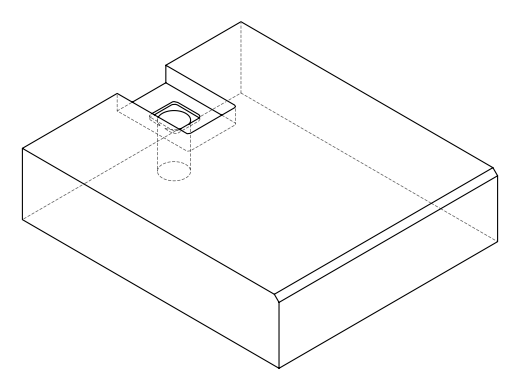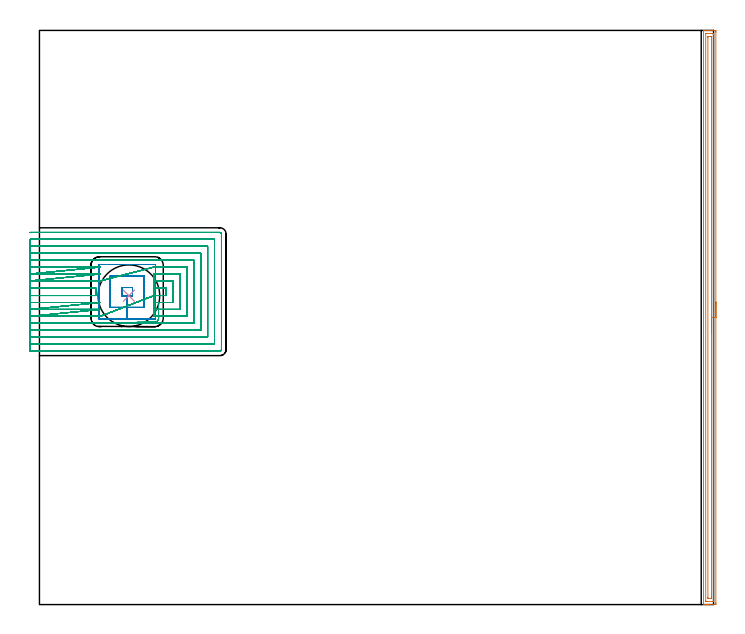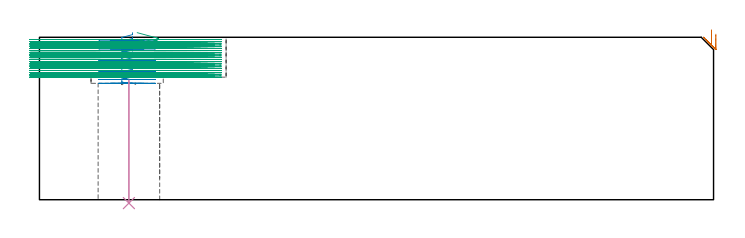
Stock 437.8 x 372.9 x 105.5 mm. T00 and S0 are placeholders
(PLAN: 4 operations, 3 tool changes, 124.1 min)
(1 AREA_MILL | FG_CHAMFER_SURFACE | UGT0205_001 | 9.17 min | 11933 mm3)
(2 MILL_RECTANGULAR_POCKET | POCKET_RECTANGULAR_STRAIGHT | UGT0201_101 | Follow Part, ap 2.5, ae 75% | 7.5 min | 62904 mm3)
(3 MILL_SLOT | SLOT_PARTIAL_RECTANGULAR | NXT0201_008 | Follow Part, ap 1.5, ae 75% | 107.12 min | 205914 mm3)
(4 INDEXABLE_INSERT_DRILL_THROUGH_HOLE_FROM_SOLID | STEP1HOLE | NXT0302_035 | 0.33 min | 94980 mm3)
(TOOL UGT0205_001 | Chamfer Mill 20 x 3 x 45 deg. | D20 FL50 Z2)
(TOOL UGT0201_101 | End Mill 10 mm | D10 FL12 Z2)
(TOOL NXT0201_008 | ENDMILL 6mm [2P460-0600-NA 1630] | D6 FL26 Z6)
(TOOL NXT0302_035 | Index. Insert Drill 40mm [880-D4000L40-05] | D40 PA176 FL200 Z2)
(OP 1 AREA_MILL)
G17 G21 G94 G90
T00 M6
G54
G17 G0 G90 X439.3 Y196.45 S1061 M3
G43 Z115.5 H0
Z107.5
G94 G1 Y196.412 Z106.628 F250.
Y196.298 Z105.764
Y196.109 Z104.912
Y195.847 Z104.08
Y195.513 Z103.274
Y195.11 Z102.5
Y194.642 Z101.764
Y194.11 Z101.072
Y193.521 Z100.429
Y192.878 Z99.84
Y192.186 Z99.308
Y191.45 Z98.84
Y190.676 Z98.437
Y189.87 Z98.103
Y189.038 Z97.841
Y188.187 Z97.652
Y187.322 Z97.538
Y186.45 Z97.5
Y1.038
X439.299 Y0.619 Z97.501
X439.295 Y0.149 Z97.503
X439.292 Y0.009 Z97.506
X438.831 Y0. Z97.966
X434.417 Z102.377
X433.875 Z102.922
X433.535 Z103.262
X432.992 Z103.804
X432.652 Z104.143
X431.971 Z104.829
X431.662 Z105.138
X431.31 Y0.007 Z105.481
X431.303 Y0.009 Z105.488
X431.3 Y0.172 Z105.5
Y372.728
X431.303 Y372.893 Z105.488
X431.311 Y372.9 Z105.48
X431.662 Z105.138
X431.971 Z104.828
X432.652 Z104.143
X433.875 Z102.922
X434.417 Z102.377
X435.029 Z101.766
X438.56 Z98.237
X438.831 Y372.897 Z97.966
X439.292 Y372.891 Z97.506
X439.295 Y372.751 Z97.503
X439.299 Y372.281 Z97.501
X439.3 Y371.806 Z97.5
Y186.45
X437.886 Z98.914
X437.885 Y2.094 Z98.915
X437.884 Y2.043 Z98.916
X437.882 Y2.018 Z98.918
X437.88 Y2.013 Z98.92
X437.867 Y2.01 Z98.933
X437.465 Y2.002 Z99.335
X433.935 Y2. Z102.865
X433.535 Y2.001 Z103.265
X433.05 Y2.003 Z103.75
X432.824 Y2.01 Z103.976
X432.721 Y2.025 Z104.079
X432.715 Y2.342 Z104.085
Y2.406
Y370.806
X432.716 Y370.857 Z104.084
X432.718 Y370.882 Z104.082
X432.72 Y370.887 Z104.08
X432.734 Y370.89 Z104.066
X433.135 Y370.898 Z103.665
X436.665 Y370.9 Z100.135
X437.065 Y370.899 Z99.735
X437.55 Y370.897 Z99.25
X437.776 Y370.89 Z99.024
X437.879 Y370.875 Z98.921
X437.885 Y370.558 Z98.915
Y370.494
X437.886 Y186.45 Z98.914
X436.472 Z100.328
X436.471 Y4.794 Z100.329
X436.469 Y4.193 Z100.331
X436.466 Y4.047 Z100.334
X436.465 Y4.018 Z100.335
X436.435 Y4.01 Z100.365
X436.37 Y4.003 Z100.43
X436.183 Y4.001 Z100.617
X434.607 Z102.193
X434.417 Y4.005 Z102.383
X434.227 Y4.01 Z102.573
X434.135 Y4.026 Z102.665
X434.132 Y4.096 Z102.668
X434.13 Y4.193 Z102.67
X434.129 Y4.485 Z102.671
Y368.106
X434.131 Y368.707 Z102.669
X434.134 Y368.853 Z102.666
X434.135 Y368.882 Z102.665
X434.165 Y368.89 Z102.635
X434.23 Y368.897 Z102.57
X434.417 Y368.899 Z102.383
X435.993 Z100.807
X436.183 Y368.895 Z100.617
X436.372 Y368.89 Z100.428
X436.465 Y368.874 Z100.335
X436.468 Y368.804 Z100.332
X436.47 Y368.707 Z100.33
X436.471 Y368.415 Z100.329
X436.472 Y186.45 Z100.328
Y185.578 Z100.367
Y184.714 Z100.48
Y183.862 Z100.669
Y183.03 Z100.932
Y182.224 Z101.265
Y181.45 Z101.668
Y180.714 Z102.137
Y180.022 Z102.668
Y179.379 Z103.257
Y178.79 Z103.901
Y178.259 Z104.593
Y177.79 Z105.328
Y177.387 Z106.102
Y177.053 Z106.908
Y176.791 Z107.74
Y176.602 Z108.592
Y176.488 Z109.457
Y176.45 Z110.328
G0 Z115.5
M5
M2
(OP 2 MILL_RECTANGULAR_POCKET)
G17 G21 G94 G90
T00 M6
G54
G17 G0 G90 X60.4 Y201.155 S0 M3
G43 Z115.5 H0
Z108.5
G94 G1 Y205.9 Z107.228 F250.
X53.5 Z105.38
Y200.5 Z103.933
X56.95 Z103.008
X60.4 F500.
Y205.9
X53.5
Y200.5
X56.95
Y193.
X67.9
Y213.4
X46.
Y193.
X56.95
Y185.5
X74.9
G3 X75.4 Y186. R0.5
G1 Y220.4
G3 X74.9 Y220.9 R0.5
G1 X39.
G3 X38.5 Y220.4 R0.5
G1 Y186.
G3 X39. Y185.5 R0.5
G1 X56.95
X57.95
G0 X60.4 Y201.155 Z106.008
G1 Y205.9 Z104.737 F250.
X53.5 Z102.888
Y200.5 Z101.441
X56.95 Z100.517
X60.4 F500.
Y205.9
X53.5
Y200.5
X56.95
Y193.
X67.9
Y213.4
X46.
Y193.
X56.95
Y185.5
X74.9
G3 X75.4 Y186. R0.5
G1 Y220.4
G3 X74.9 Y220.9 R0.5
G1 X39.
G3 X38.5 Y220.4 R0.5
G1 Y186.
G3 X39. Y185.5 R0.5
G1 X56.95
X57.95
G0 X60.4 Y201.155 Z103.517
G1 Y205.9 Z102.245 F250.
X53.5 Z100.396
Y200.5 Z98.949
X56.95 Z98.025
X60.4 F500.
Y205.9
X53.5
Y200.5
X56.95
Y193.
X67.9
Y213.4
X46.
Y193.
X56.95
Y185.5
X74.9
G3 X75.4 Y186. R0.5
G1 Y220.4
G3 X74.9 Y220.9 R0.5
G1 X39.
G3 X38.5 Y220.4 R0.5
G1 Y186.
G3 X39. Y185.5 R0.5
G1 X56.95
X57.95
G0 X60.4 Y201.155 Z101.025
G1 Y205.9 Z99.753 F250.
X53.5 Z97.905
Y200.5 Z96.458
X56.95 Z95.533
X60.4 F500.
Y205.9
X53.5
Y200.5
X56.95
Y193.
X67.9
Y213.4
X46.
Y193.
X56.95
Y185.5
X74.9
G3 X75.4 Y186. R0.5
G1 Y220.4
G3 X74.9 Y220.9 R0.5
G1 X39.
G3 X38.5 Y220.4 R0.5
G1 Y186.
G3 X39. Y185.5 R0.5
G1 X56.95
X57.95
G0 X60.4 Y201.155 Z98.533
G1 Y205.9 Z97.262 F250.
X53.5 Z95.413
Y200.5 Z93.966
X56.95 Z93.042
X60.4 F500.
Y205.9
X53.5
Y200.5
X56.95
Y193.
X67.9
Y213.4
X46.
Y193.
X56.95
Y185.5
X74.9
G3 X75.4 Y186. R0.5
G1 Y220.4
G3 X74.9 Y220.9 R0.5
G1 X39.
G3 X38.5 Y220.4 R0.5
G1 Y186.
G3 X39. Y185.5 R0.5
G1 X56.95
X57.95
G0 X60.4 Y201.155 Z96.042
G1 Y205.9 Z94.77 F250.
X53.5 Z92.921
Y200.5 Z91.474
X56.95 Z90.55
X60.4 F500.
Y205.9
X53.5
Y200.5
X56.95
Y193.
X67.9
Y213.4
X46.
Y193.
X56.95
Y185.5
X74.9
G3 X75.4 Y186. R0.5
G1 Y220.4
G3 X74.9 Y220.9 R0.5
G1 X39.
G3 X38.5 Y220.4 R0.5
G1 Y186.
G3 X39. Y185.5 R0.5
G1 X56.95
X57.95
G0 X60.4 Y201.155 Z93.55
G1 Y205.9 Z92.278 F250.
X53.5 Z90.43
Y200.5 Z88.983
X56.95 Z88.058
X60.4 F500.
Y205.9
X53.5
Y200.5
X56.95
Y193.
X67.9
Y213.4
X46.
Y193.
X56.95
Y185.5
X74.9
G3 X75.4 Y186. R0.5
G1 Y220.4
G3 X74.9 Y220.9 R0.5
G1 X39.
G3 X38.5 Y220.4 R0.5
G1 Y186.
G3 X39. Y185.5 R0.5
G1 X56.95
X57.95
G0 X60.4 Y201.155 Z91.058
G1 Y205.9 Z89.787 F250.
X53.5 Z87.938
Y200.5 Z86.491
X56.95 Z85.567
X60.4 F500.
Y205.9
X53.5
Y200.5
X56.95
Y193.
X67.9
Y213.4
X46.
Y193.
X56.95
Y185.5
X74.9
G3 X75.4 Y186. R0.5
G1 Y220.4
G3 X74.9 Y220.9 R0.5
G1 X39.
G3 X38.5 Y220.4 R0.5
G1 Y186.
G3 X39. Y185.5 R0.5
G1 X56.95
X57.95
G0 X60.4 Y201.155 Z88.567
G1 Y205.9 Z87.295 F250.
X53.5 Z85.446
Y200.5 Z83.999
X56.95 Z83.075
X60.4 F500.
Y205.9
X53.5
Y200.5
X56.95
Y193.
X67.9
Y213.4
X46.
Y193.
X56.95
Y185.5
X74.9
G3 X75.4 Y186. R0.5
G1 Y220.4
G3 X74.9 Y220.9 R0.5
G1 X39.
G3 X38.5 Y220.4 R0.5
G1 Y186.
G3 X39. Y185.5 R0.5
G1 X56.95
X57.95
G0 X60.4 Y201.155 Z86.075
G1 Y205.9 Z84.804 F250.
X53.5 Z82.955
Y200.5 Z81.508
X56.95 Z80.583
X60.4 F500.
Y205.9
X53.5
Y200.5
X56.95
Y193.
X67.9
Y213.4
X46.
Y193.
X56.95
Y185.5
X74.9
G3 X75.4 Y186. R0.5
G1 Y220.4
G3 X74.9 Y220.9 R0.5
G1 X39.
G3 X38.5 Y220.4 R0.5
G1 Y186.
G3 X39. Y185.5 R0.5
G1 X56.95
X57.95
G0 X60.4 Y201.155 Z83.583
G1 Y205.9 Z82.312 F250.
X53.5 Z80.463
Y200.5 Z79.016
X56.95 Z78.092
X60.4 F500.
Y205.9
X53.5
Y200.5
X56.95
Y193.
X67.9
Y213.4
X46.
Y193.
X56.95
Y185.5
X74.9
G3 X75.4 Y186. R0.5
G1 Y220.4
G3 X74.9 Y220.9 R0.5
G1 X39.
G3 X38.5 Y220.4 R0.5
G1 Y186.
G3 X39. Y185.5 R0.5
G1 X56.95
X57.95
G0 X60.4 Y201.155 Z81.092
G1 Y205.9 Z79.82 F250.
X53.5 Z77.971
Y200.5 Z76.524
X56.95 Z75.6
X60.4 F500.
Y205.9
X53.5
Y200.5
X56.95
Y193.
X67.9
Y213.4
X46.
Y193.
X56.95
Y185.5
X74.9
G3 X75.4 Y186. R0.5
G1 Y220.4
G3 X74.9 Y220.9 R0.5
G1 X39.
G3 X38.5 Y220.4 R0.5
G1 Y186.
G3 X39. Y185.5 R0.5
G1 X56.95
X57.95
G0 Z115.5
M5
M2
(OP 3 MILL_SLOT)
G17 G21 G94 G90
T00 M6
G54
G17 G0 G90 X-6. Y200.7 S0 M3
G43 Z115.5 H1
Z104.061
G94 G1 X-3. F250.
X36.5 F500.
Y205.7
X-3.
X-6. F250.
Y196.2
X-3.
X36.5 F500.
X39.5 F250.
X-6. Y191.7 F500.
X-3. F250.
X36.5 F500.
X39.5 F250.
X-6. Y187.2 F500.
X-3. F250.
X36.5 F500.
X39.5 F250.
X74.4 Y200.7 F500.
X77.4 F250.
X82.2 F500.
Y205.7
X77.4
X74.4 F250.
Y196.2 F500.
X77.4 F250.
X86.7 F500.
Y210.2
X77.4
X74.4 F250.
Y191.7 F500.
X77.4 F250.
X91.2 F500.
Y214.7
X77.4
X74.4 F250.
G0 X63.457 Y183.5 Z108.5
G1 X74.363 Z105.578
X75.002 Y183.495 Z105.407
X75.431 Y183.561 Z105.29
X75.89 Y183.7 Z105.162
X76.15 Y183.823 Z105.085
X76.631 Y184.212 Z104.919
X77.038 Y184.69 Z104.751
X77.183 Y184.972 Z104.666
X77.325 Y185.418 Z104.54
X77.391 Y185.793 Z104.438
X77.399 Y185.838 Z104.426
X77.4 Y186.27 Z104.31
Y187.2 Z104.061
X95.7 F500.
Y219.2
X77.4
X74.4 F250.
X39.5 Y210.2 F500.
X36.5 F250.
X-3. F500.
X-6. F250.
X39.5 Y214.7 F500.
X36.5 F250.
X-3. F500.
X-6. F250.
X39.5 Y219.2 F500.
X36.5 F250.
X-3. F500.
X-6. F250.
Y182.7
X-3.
X100.2 F500.
Y223.7
X-3.
X-6. F250.
Y178.2
X-3.
X104.7 F500.
Y228.2
X-3.
X-6. F250.
Y173.7
X-3.
X109.2 F500.
Y232.7
X-3.
X-6. F250.
Y169.2
X-3.
X113.7 F500.
Y237.2
X-3.
X-6. F250.
Y164.7
X-3.
X117.3 F500.
G3 X118.2 Y165.6 R0.9
G1 Y240.8
G3 X117.3 Y241.7 R0.9
G1 X-3.
X-6. F250.
G0 Y200.7 Z102.622
G1 X-3.
X36.5 F500.
Y205.7
X-3.
X-6. F250.
Y196.2
X-3.
X36.5 F500.
X39.5 F250.
X-6. Y191.7 F500.
X-3. F250.
X36.5 F500.
X39.5 F250.
X-6. Y187.2 F500.
X-3. F250.
X36.5 F500.
X39.5 F250.
X74.4 Y200.7 F500.
X77.4 F250.
X82.2 F500.
Y205.7
X77.4
X74.4 F250.
Y196.2 F500.
X77.4 F250.
X86.7 F500.
Y210.2
X77.4
X74.4 F250.
Y191.7 F500.
X77.4 F250.
X91.2 F500.
Y214.7
X77.4
X74.4 F250.
X74.399 Y187.2 F500.
X77.399 F250.
X95.7 F500.
Y219.2
X77.4
X74.4 F250.
X39.5 Y210.2 F500.
X36.5 F250.
X-3. F500.
X-6. F250.
X39.5 Y214.7 F500.
X36.5 F250.
X-3. F500.
X-6. F250.
X39.5 Y219.2 F500.
X36.5 F250.
X-3. F500.
X-6. F250.
Y182.7
X-3.
X100.2 F500.
Y223.7
X-3.
X-6. F250.
Y178.2
X-3.
X104.7 F500.
Y228.2
X-3.
X-6. F250.
Y173.7
X-3.
X109.2 F500.
Y232.7
X-3.
X-6. F250.
Y169.2
X-3.
X113.7 F500.
Y237.2
X-3.
X-6. F250.
Y164.7
X-3.
X117.3 F500.
G3 X118.2 Y165.6 R0.9
G1 Y240.8
G3 X117.3 Y241.7 R0.9
G1 X-3.
X-6. F250.
G0 Y200.7 Z101.183
G1 X-3.
X36.5 F500.
Y205.7
X-3.
X-6. F250.
Y196.2
X-3.
X36.5 F500.
X39.5 F250.
X-6. Y191.7 F500.
X-3. F250.
X36.5 F500.
X39.5 F250.
X-6. Y187.2 F500.
X-3. F250.
X36.5 F500.
X39.5 F250.
X74.4 Y200.7 F500.
X77.4 F250.
X82.2 F500.
Y205.7
X77.4
X74.4 F250.
X74.399 Y196.2 F500.
X77.399 F250.
X86.7 F500.
Y210.2
X77.4
X74.4 F250.
X74.399 Y191.7 F500.
X77.399 F250.
X91.2 F500.
Y214.7
X77.4
X74.4 F250.
X74.399 Y187.2 F500.
X77.399 F250.
X95.7 F500.
Y219.2
X77.4
X74.4 F250.
X39.5 Y210.2 F500.
X36.5 F250.
X-3. F500.
X-6. F250.
X39.5 Y214.7 F500.
X36.5 F250.
X-3. F500.
X-6. F250.
X39.5 Y219.2 F500.
X36.5 F250.
X-3. F500.
X-6. F250.
Y182.7
X-3.
X100.2 F500.
Y223.7
X-3.
X-6. F250.
Y178.2
X-3.
X104.7 F500.
Y228.2
X-3.
X-6. F250.
Y173.7
X-3.
X109.2 F500.
Y232.7
X-3.
X-6. F250.
Y169.2
X-3.
X113.7 F500.
Y237.2
X-3.
X-6. F250.
Y164.7
X-3.
X117.3 F500.
G3 X118.2 Y165.6 R0.9
G1 Y240.8
G3 X117.3 Y241.7 R0.9
G1 X-3.
X-6. F250.
G0 Y200.7 Z99.744
G1 X-3.
X36.5 F500.
Y205.7
X-3.
X-6. F250.
Y196.2
X-3.
X36.5 F500.
X39.5 F250.
X-6. Y191.7 F500.
X-3. F250.
X36.5 F500.
X39.5 F250.
X-6. Y187.2 F500.
X-3. F250.
X36.5 F500.
X39.5 F250.
X74.4 Y200.7 F500.
X77.4 F250.
X82.2 F500.
Y205.7
X77.4
X74.4 F250.
G0 X72.457 Y183.5 Z104.183
G1 X74.354 Z103.675
X75.002 Y183.495 Z103.501
X75.431 Y183.561 Z103.385
X75.89 Y183.7 Z103.257
X76.15 Y183.823 Z103.179
X76.63 Y184.211 Z103.014
X77.038 Y184.69 Z102.845
X77.183 Y184.972 Z102.761
X77.325 Y185.418 Z102.635
X77.399 Y185.838 Z102.521
Y185.906 Z102.503
Y196.2 Z99.744
X86.7 F500.
Y210.2
X77.4
X74.4 F250.
G0 X67.957 Y183.5 Z104.183
G1 X74.354 Z102.469
X75.002 Y183.495 Z102.296
X75.431 Y183.561 Z102.179
X75.89 Y183.7 Z102.051
X76.15 Y183.823 Z101.974
X76.63 Y184.211 Z101.808
X77.038 Y184.69 Z101.64
X77.183 Y184.972 Z101.555
X77.325 Y185.418 Z101.429
X77.399 Y185.838 Z101.315
Y185.906 Z101.297
Y191.7 Z99.744
X91.2 F500.
Y214.7
X77.4
X74.4 F250.
G0 X63.457 Y183.5 Z104.183
G1 X74.354 Z101.263
X75.002 Y183.495 Z101.09
X75.431 Y183.561 Z100.974
X75.89 Y183.7 Z100.845
X76.15 Y183.823 Z100.768
X76.63 Y184.211 Z100.603
X77.038 Y184.69 Z100.434
X77.183 Y184.972 Z100.349
X77.325 Y185.418 Z100.224
X77.399 Y185.838 Z100.109
Y185.906 Z100.091
Y187.2 Z99.744
X95.7 F500.
Y219.2
X77.4
X74.4 F250.
X39.5 Y210.2 F500.
X36.5 F250.
X-3. F500.
X-6. F250.
X39.5 Y214.7 F500.
X36.5 F250.
X-3. F500.
X-6. F250.
X39.5 Y219.2 F500.
X36.5 F250.
X-3. F500.
X-6. F250.
Y182.7
X-3.
X100.2 F500.
Y223.7
X-3.
X-6. F250.
Y178.2
X-3.
X104.7 F500.
Y228.2
X-3.
X-6. F250.
Y173.7
X-3.
X109.2 F500.
Y232.7
X-3.
X-6. F250.
Y169.2
X-3.
X113.7 F500.
Y237.2
X-3.
X-6. F250.
Y164.7
X-3.
X117.3 F500.
G3 X118.2 Y165.6 R0.9
G1 Y240.8
G3 X117.3 Y241.7 R0.9
G1 X-3.
X-6. F250.
G0 Y200.7 Z98.305
G1 X-3.
X36.5 F500.
Y205.7
X-3.
X-6. F250.
Y196.2
X-3.
X36.5 F500.
X39.5 F250.
X-6. Y191.7 F500.
X-3. F250.
X36.5 F500.
X39.5 F250.
X-6. Y187.2 F500.
X-3. F250.
X36.5 F500.
X39.5 F250.
X74.4 Y200.7 F500.
X77.4 F250.
X82.2 F500.
Y205.7
X77.4
X74.4 F250.
Y196.2 F500.
X77.4 F250.
X86.7 F500.
Y210.2
X77.4
X74.4 F250.
Y191.7 F500.
X77.4 F250.
X91.2 F500.
Y214.7
X77.4
X74.4 F250.
Y187.2 F500.
X77.4 F250.
X95.7 F500.
Y219.2
X77.4
X74.4 F250.
X39.5 Y210.2 F500.
X36.5 F250.
X-3. F500.
X-6. F250.
X39.5 Y214.7 F500.
X36.5 F250.
X-3. F500.
X-6. F250.
X39.5 Y219.2 F500.
X36.5 F250.
X-3. F500.
X-6. F250.
Y182.7
X-3.
X100.2 F500.
Y223.7
X-3.
X-6. F250.
Y178.2
X-3.
X104.7 F500.
Y228.2
X-3.
X-6. F250.
Y173.7
X-3.
X109.2 F500.
Y232.7
X-3.
X-6. F250.
Y169.2
X-3.
X113.7 F500.
Y237.2
X-3.
X-6. F250.
Y164.7
X-3.
X117.3 F500.
G3 X118.2 Y165.6 R0.9
G1 Y240.8
G3 X117.3 Y241.7 R0.9
G1 X-3.
X-6. F250.
G0 Y200.7 Z96.867
G1 X-3.
X36.5 F500.
Y205.7
X-3.
X-6. F250.
Y196.2
X-3.
X36.5 F500.
X39.5 F250.
X-6. Y191.7 F500.
X-3. F250.
X36.5 F500.
X39.5 F250.
X-6. Y187.2 F500.
X-3. F250.
X36.5 F500.
X39.5 F250.
X74.4 Y200.7 F500.
X77.4 F250.
X82.2 F500.
Y205.7
X77.4
X74.4 F250.
Y196.2 F500.
X77.4 F250.
X86.7 F500.
Y210.2
X77.4
X74.4 F250.
Y191.7 F500.
X77.4 F250.
X91.2 F500.
Y214.7
X77.4
X74.4 F250.
Y187.2 F500.
X77.4 F250.
X95.7 F500.
Y219.2
X77.4
X74.4 F250.
X39.5 Y210.2 F500.
X36.5 F250.
X-3. F500.
X-6. F250.
X39.5 Y214.7 F500.
X36.5 F250.
X-3. F500.
X-6. F250.
X39.5 Y219.2 F500.
X36.5 F250.
X-3. F500.
X-6. F250.
Y182.7
X-3.
X100.2 F500.
Y223.7
X-3.
X-6. F250.
Y178.2
X-3.
X104.7 F500.
Y228.2
X-3.
X-6. F250.
Y173.7
X-3.
X109.2 F500.
Y232.7
X-3.
X-6. F250.
Y169.2
X-3.
X113.7 F500.
Y237.2
X-3.
X-6. F250.
Y164.7
X-3.
X117.3 F500.
G3 X118.2 Y165.6 R0.9
G1 Y240.8
G3 X117.3 Y241.7 R0.9
G1 X-3.
X-6. F250.
G0 Y200.7 Z95.428
G1 X-3.
X36.5 F500.
Y205.7
X-3.
X-6. F250.
Y196.2
X-3.
X36.5 F500.
X39.5 F250.
X-6. Y191.7 F500.
X-3. F250.
X36.5 F500.
X39.5 F250.
X-6. Y187.2 F500.
X-3. F250.
X36.5 F500.
X39.5 F250.
X74.4 Y200.7 F500.
X77.4 F250.
X82.2 F500.
Y205.7
X77.4
X74.4 F250.
Y196.2 F500.
X77.4 F250.
X86.7 F500.
Y210.2
X77.4
X74.4 F250.
Y191.7 F500.
X77.4 F250.
X91.2 F500.
Y214.7
X77.4
X74.4 F250.
Y187.2 F500.
X77.4 F250.
X95.7 F500.
Y219.2
X77.4
X74.4 F250.
X39.5 Y210.2 F500.
X36.5 F250.
X-3. F500.
X-6. F250.
X39.5 Y214.7 F500.
X36.5 F250.
X-3. F500.
X-6. F250.
X39.5 Y219.2 F500.
X36.5 F250.
X-3. F500.
X-6. F250.
Y182.7
X-3.
X100.2 F500.
Y223.7
X-3.
X-6. F250.
Y178.2
X-3.
X104.7 F500.
Y228.2
X-3.
X-6. F250.
Y173.7
X-3.
X109.2 F500.
Y232.7
X-3.
X-6. F250.
Y169.2
X-3.
X113.7 F500.
Y237.2
X-3.
X-6. F250.
Y164.7
X-3.
X117.3 F500.
G3 X118.2 Y165.6 R0.9
G1 Y240.8
G3 X117.3 Y241.7 R0.9
G1 X-3.
X-6. F250.
G0 Y200.7 Z93.989
G1 X-3.
X36.5 F500.
Y205.7
X-3.
X-6. F250.
Y196.2
X-3.
X36.5 F500.
X39.5 F250.
X-6. Y191.7 F500.
X-3. F250.
X36.5 F500.
X39.5 F250.
X-6. Y187.2 F500.
X-3. F250.
X36.5 F500.
X39.5 F250.
X74.4 Y200.7 F500.
X77.4 F250.
X82.2 F500.
Y205.7
X77.4
X74.4 F250.
Y196.2 F500.
X77.4 F250.
X86.7 F500.
Y210.2
X77.4
X74.4 F250.
Y191.7 F500.
X77.4 F250.
X91.2 F500.
Y214.7
X77.4
X74.4 F250.
Y187.2 F500.
X77.4 F250.
X95.7 F500.
Y219.2
X77.4
X74.4 F250.
X39.5 Y210.2 F500.
X36.5 F250.
X-3. F500.
X-6. F250.
X39.5 Y214.7 F500.
X36.5 F250.
X-3. F500.
X-6. F250.
X39.5 Y219.2 F500.
X36.5 F250.
X-3. F500.
X-6. F250.
Y182.7
X-3.
X100.2 F500.
Y223.7
X-3.
X-6. F250.
Y178.2
X-3.
X104.7 F500.
Y228.2
X-3.
X-6. F250.
Y173.7
X-3.
X109.2 F500.
Y232.7
X-3.
X-6. F250.
Y169.2
X-3.
X113.7 F500.
Y237.2
X-3.
X-6. F250.
Y164.7
X-3.
X117.3 F500.
G3 X118.2 Y165.6 R0.9
G1 Y240.8
G3 X117.3 Y241.7 R0.9
G1 X-3.
X-6. F250.
G0 Y200.7 Z92.55
G1 X-3.
X36.5 F500.
Y205.7
X-3.
X-6. F250.
Y196.2
X-3.
X36.5 F500.
X39.5 F250.
X-6. Y191.7 F500.
X-3. F250.
X36.5 F500.
X39.5 F250.
X-6. Y187.2 F500.
X-3. F250.
X36.5 F500.
X39.5 F250.
X74.4 Y200.7 F500.
X77.4 F250.
X82.2 F500.
Y205.7
X77.4
X74.4 F250.
Y196.2 F500.
X77.4 F250.
X86.7 F500.
Y210.2
X77.4
X74.4 F250.
Y191.7 F500.
X77.4 F250.
X91.2 F500.
Y214.7
X77.4
X74.4 F250.
X74.399 Y187.2 F500.
X77.399 F250.
X95.7 F500.
Y219.2
X77.4
X74.4 F250.
X39.5 Y210.2 F500.
X36.5 F250.
X-3. F500.
X-6. F250.
X39.5 Y214.7 F500.
X36.5 F250.
X-3. F500.
X-6. F250.
X39.5 Y219.2 F500.
X36.5 F250.
X-3. F500.
X-6. F250.
Y182.7
X-3.
X100.2 F500.
Y223.7
X-3.
X-6. F250.
Y178.2
X-3.
X104.7 F500.
Y228.2
X-3.
X-6. F250.
Y173.7
X-3.
X109.2 F500.
Y232.7
X-3.
X-6. F250.
Y169.2
X-3.
X113.7 F500.
Y237.2
X-3.
X-6. F250.
Y164.7
X-3.
X117.3 F500.
G3 X118.2 Y165.6 R0.9
G1 Y240.8
G3 X117.3 Y241.7 R0.9
G1 X-3.
X-6. F250.
G0 Y200.7 Z91.111
G1 X-3.
X36.5 F500.
Y205.7
X-3.
X-6. F250.
Y196.2
X-3.
X36.5 F500.
X39.5 F250.
X-6. Y191.7 F500.
X-3. F250.
X36.5 F500.
X39.5 F250.
X-6. Y187.2 F500.
X-3. F250.
X36.5 F500.
X39.5 F250.
X74.4 Y200.7 F500.
X77.4 F250.
X82.2 F500.
Y205.7
X77.4
X74.4 F250.
Y196.2 F500.
X77.4 F250.
X86.7 F500.
Y210.2
X77.4
X74.4 F250.
X74.399 Y191.7 F500.
X77.399 F250.
X91.2 F500.
Y214.7
X77.4
X74.4 F250.
X74.399 Y187.2 F500.
X77.399 F250.
X95.7 F500.
Y219.2
X77.4
X74.4 F250.
X39.5 Y210.2 F500.
X36.5 F250.
X-3. F500.
X-6. F250.
X39.5 Y214.7 F500.
X36.5 F250.
X-3. F500.
X-6. F250.
X39.5 Y219.2 F500.
X36.5 F250.
X-3. F500.
X-6. F250.
Y182.7
X-3.
X100.2 F500.
Y223.7
X-3.
X-6. F250.
Y178.2
X-3.
X104.7 F500.
Y228.2
X-3.
X-6. F250.
Y173.7
X-3.
X109.2 F500.
Y232.7
X-3.
X-6. F250.
Y169.2
X-3.
X113.7 F500.
Y237.2
X-3.
X-6. F250.
Y164.7
X-3.
X117.3 F500.
G3 X118.2 Y165.6 R0.9
G1 Y240.8
G3 X117.3 Y241.7 R0.9
G1 X-3.
X-6. F250.
G0 Y200.7 Z89.672
G1 X-3.
X36.5 F500.
Y205.7
X-3.
X-6. F250.
Y196.2
X-3.
X36.5 F500.
X39.5 F250.
X-6. Y191.7 F500.
X-3. F250.
X36.5 F500.
X39.5 F250.
X-6. Y187.2 F500.
X-3. F250.
X36.5 F500.
X39.5 F250.
X74.4 Y200.7 F500.
X77.4 F250.
X82.2 F500.
Y205.7
X77.4
X74.4 F250.
X74.399 Y196.2 F500.
X77.399 F250.
X86.7 F500.
Y210.2
X77.4
X74.4 F250.
X74.399 Y191.7 F500.
X77.399 F250.
X91.2 F500.
Y214.7
X77.4
X74.4 F250.
X74.399 Y187.2 F500.
X77.399 F250.
X95.7 F500.
Y219.2
X77.4
X74.4 F250.
X39.5 Y210.2 F500.
X36.5 F250.
X-3. F500.
X-6. F250.
X39.5 Y214.7 F500.
X36.5 F250.
X-3. F500.
X-6. F250.
X39.5 Y219.2 F500.
X36.5 F250.
X-3. F500.
X-6. F250.
Y182.7
X-3.
X100.2 F500.
Y223.7
X-3.
X-6. F250.
Y178.2
X-3.
X104.7 F500.
Y228.2
X-3.
X-6. F250.
Y173.7
X-3.
X109.2 F500.
Y232.7
X-3.
X-6. F250.
Y169.2
X-3.
X113.7 F500.
Y237.2
X-3.
X-6. F250.
Y164.7
X-3.
X117.3 F500.
G3 X118.2 Y165.6 R0.9
G1 Y240.8
G3 X117.3 Y241.7 R0.9
G1 X-3.
X-6. F250.
G0 Y200.7 Z88.233
G1 X-3.
X36.5 F500.
Y205.7
X-3.
X-6. F250.
Y196.2
X-3.
X36.5 F500.
X39.5 F250.
X-6. Y191.7 F500.
X-3. F250.
X36.5 F500.
X39.5 F250.
X-6. Y187.2 F500.
X-3. F250.
X36.5 F500.
X39.5 F250.
X74.399 Y200.7 F500.
X77.399 F250.
X82.2 F500.
Y205.7
X77.4
X74.4 F250.
X74.399 Y196.2 F500.
X77.399 F250.
X86.7 F500.
Y210.2
X77.4
X74.4 F250.
X74.399 Y191.7 F500.
X77.399 F250.
X91.2 F500.
Y214.7
X77.4
X74.4 F250.
X74.399 Y187.2 F500.
X77.399 F250.
X95.7 F500.
Y219.2
X77.4
X74.4 F250.
X39.5 Y210.2 F500.
X36.5 F250.
X-3. F500.
X-6. F250.
X39.5 Y214.7 F500.
X36.5 F250.
X-3. F500.
X-6. F250.
X39.5 Y219.2 F500.
X36.5 F250.
X-3. F500.
X-6. F250.
Y182.7
X-3.
X100.2 F500.
Y223.7
X-3.
X-6. F250.
Y178.2
X-3.
X104.7 F500.
Y228.2
X-3.
X-6. F250.
Y173.7
X-3.
X109.2 F500.
Y232.7
X-3.
X-6. F250.
Y169.2
X-3.
X113.7 F500.
Y237.2
X-3.
X-6. F250.
Y164.7
X-3.
X117.3 F500.
G3 X118.2 Y165.6 R0.9
G1 Y240.8
G3 X117.3 Y241.7 R0.9
G1 X-3.
X-6. F250.
G0 Y200.7 Z86.794
G1 X-3.
X36.5 F500.
Y205.7
X-3.
X-6. F250.
Y196.2
X-3.
X36.5 F500.
X39.5 F250.
X-6. Y191.7 F500.
X-3. F250.
X36.5 F500.
X39.5 F250.
X-6. Y187.2 F500.
X-3. F250.
X36.5 F500.
X39.5 F250.
X74.399 Y200.7 F500.
X77.399 F250.
X82.2 F500.
Y205.7
X77.4
X74.4 F250.
X74.399 Y196.2 F500.
X77.399 F250.
X86.7 F500.
Y210.2
X77.4
X74.4 F250.
X74.399 Y191.7 F500.
X77.399 F250.
X91.2 F500.
Y214.7
X77.4
X74.4 F250.
X74.399 Y187.2 F500.
X77.399 F250.
X95.7 F500.
Y219.2
X77.4
X74.4 F250.
X39.5 Y210.2 F500.
X36.5 F250.
X-3. F500.
X-6. F250.
X39.5 Y214.7 F500.
X36.5 F250.
X-3. F500.
X-6. F250.
X39.5 Y219.2 F500.
X36.5 F250.
X-3. F500.
X-6. F250.
Y182.7
X-3.
X100.2 F500.
Y223.7
X-3.
X-6. F250.
Y178.2
X-3.
X104.7 F500.
Y228.2
X-3.
X-6. F250.
Y173.7
X-3.
X109.2 F500.
Y232.7
X-3.
X-6. F250.
Y169.2
X-3.
X113.7 F500.
Y237.2
X-3.
X-6. F250.
Y164.7
X-3.
X117.3 F500.
G3 X118.2 Y165.6 R0.9
G1 Y240.8
G3 X117.3 Y241.7 R0.9
G1 X-3.
X-6. F250.
G0 Y200.7 Z85.356
G1 X-3.
X36.5 F500.
Y205.7
X-3.
X-6. F250.
Y196.2
X-3.
X36.5 F500.
X39.5 F250.
X-6. Y191.7 F500.
X-3. F250.
X36.5 F500.
X39.5 F250.
X-6. Y187.2 F500.
X-3. F250.
X36.5 F500.
X39.5 F250.
X74.4 Y200.7 F500.
X77.4 F250.
X82.2 F500.
Y205.7
X77.4
X74.4 F250.
Y196.2 F500.
X77.4 F250.
X86.7 F500.
Y210.2
X77.4
X74.4 F250.
Y191.7 F500.
X77.4 F250.
X91.2 F500.
Y214.7
X77.4
X74.4 F250.
Y187.2 F500.
X77.4 F250.
X95.7 F500.
Y219.2
X77.4
X74.4 F250.
X39.5 Y210.2 F500.
X36.5 F250.
X-3. F500.
X-6. F250.
X39.5 Y214.7 F500.
X36.5 F250.
X-3. F500.
X-6. F250.
X39.5 Y219.2 F500.
X36.5 F250.
X-3. F500.
X-6. F250.
Y182.7
X-3.
X100.2 F500.
Y223.7
X-3.
X-6. F250.
Y178.2
X-3.
X104.7 F500.
Y228.2
X-3.
X-6. F250.
Y173.7
X-3.
X109.2 F500.
Y232.7
X-3.
X-6. F250.
Y169.2
X-3.
X113.7 F500.
Y237.2
X-3.
X-6. F250.
Y164.7
X-3.
X117.3 F500.
G3 X118.2 Y165.6 R0.9
G1 Y240.8
G3 X117.3 Y241.7 R0.9
G1 X-3.
X-6. F250.
G0 Y200.7 Z83.917
G1 X-3.
X36.5 F500.
Y205.7
X-3.
X-6. F250.
Y196.2
X-3.
X36.5 F500.
X39.5 F250.
X-6. Y191.7 F500.
X-3. F250.
X36.5 F500.
X39.5 F250.
X-6. Y187.2 F500.
X-3. F250.
X36.5 F500.
X39.5 F250.
X74.4 Y200.7 F500.
X77.4 F250.
X82.2 F500.
Y205.7
X77.4
X74.4 F250.
Y196.2 F500.
X77.4 F250.
X86.7 F500.
Y210.2
X77.4
X74.4 F250.
Y191.7 F500.
X77.4 F250.
X91.2 F500.
Y214.7
X77.4
X74.4 F250.
Y187.2 F500.
X77.4 F250.
X95.7 F500.
Y219.2
X77.4
X74.4 F250.
X39.499 Y210.2 F500.
X36.499 F250.
X-3. F500.
X-6. F250.
X39.499 Y214.7 F500.
X36.499 F250.
X-3. F500.
X-6. F250.
X39.499 Y219.2 F500.
X36.499 F250.
X-3. F500.
X-6. F250.
Y182.7
X-3.
X100.2 F500.
Y223.7
X-3.
X-6. F250.
Y178.2
X-3.
X104.7 F500.
Y228.2
X-3.
X-6. F250.
Y173.7
X-3.
X109.2 F500.
Y232.7
X-3.
X-6. F250.
Y169.2
X-3.
X113.7 F500.
Y237.2
X-3.
X-6. F250.
Y164.7
X-3.
X117.3 F500.
G3 X118.2 Y165.6 R0.9
G1 Y240.8
G3 X117.3 Y241.7 R0.9
G1 X-3.
X-6. F250.
G0 Y200.7 Z82.478
G1 X-3.
X36.5 F500.
Y205.7
X-3.
X-6. F250.
Y196.2
X-3.
X36.5 F500.
X39.5 F250.
X-6. Y191.7 F500.
X-3. F250.
X36.5 F500.
X39.5 F250.
X-6. Y187.2 F500.
X-3. F250.
X36.5 F500.
X39.5 F250.
X74.399 Y200.7 F500.
X77.399 F250.
X82.2 F500.
Y205.7
X77.4
X74.4 F250.
X74.399 Y196.2 F500.
X77.399 F250.
X86.7 F500.
Y210.2
X77.4
X74.4 F250.
X74.399 Y191.7 F500.
X77.399 F250.
X91.2 F500.
Y214.7
X77.4
X74.4 F250.
X74.399 Y187.2 F500.
X77.399 F250.
X95.7 F500.
Y219.2
X77.4
X74.4 F250.
X39.5 Y210.2 F500.
X36.5 F250.
X-3. F500.
X-6. F250.
X39.5 Y214.7 F500.
X36.5 F250.
X-3. F500.
X-6. F250.
X39.5 Y219.2 F500.
X36.5 F250.
X-3. F500.
X-6. F250.
Y182.7
X-3.
X100.2 F500.
Y223.7
X-3.
X-6. F250.
Y178.2
X-3.
X104.7 F500.
Y228.2
X-3.
X-6. F250.
Y173.7
X-3.
X109.2 F500.
Y232.7
X-3.
X-6. F250.
Y169.2
X-3.
X113.7 F500.
Y237.2
X-3.
X-6. F250.
Y164.7
X-3.
X117.3 F500.
G3 X118.2 Y165.6 R0.9
G1 Y240.8
G3 X117.3 Y241.7 R0.9
G1 X-3.
X-6. F250.
G0 Y200.7 Z81.039
G1 X-3.
X36.5 F500.
Y205.7
X-3.
X-6. F250.
Y196.2
X-3.
X36.5 F500.
X39.5 F250.
X-6. Y191.7 F500.
X-3. F250.
X36.5 F500.
X39.5 F250.
X-6. Y187.2 F500.
X-3. F250.
X36.5 F500.
X39.5 F250.
X74.399 Y200.7 F500.
X77.399 F250.
X82.2 F500.
Y205.7
X77.4
X74.4 F250.
X74.399 Y196.2 F500.
X77.399 F250.
X86.7 F500.
Y210.2
X77.4
X74.4 F250.
X74.399 Y191.7 F500.
X77.399 F250.
X91.2 F500.
Y214.7
X77.4
X74.4 F250.
X74.399 Y187.2 F500.
X77.399 F250.
X95.7 F500.
Y219.2
X77.4
X74.4 F250.
X39.5 Y210.2 F500.
X36.5 F250.
X-3. F500.
X-6. F250.
X39.5 Y214.7 F500.
X36.5 F250.
X-3. F500.
X-6. F250.
X39.5 Y219.2 F500.
X36.5 F250.
X-3. F500.
X-6. F250.
Y182.7
X-3.
X100.2 F500.
Y223.7
X-3.
X-6. F250.
Y178.2
X-3.
X104.7 F500.
Y228.2
X-3.
X-6. F250.
Y173.7
X-3.
X109.2 F500.
Y232.7
X-3.
X-6. F250.
Y169.2
X-3.
X113.7 F500.
Y237.2
X-3.
X-6. F250.
Y164.7
X-3.
X117.3 F500.
G3 X118.2 Y165.6 R0.9
G1 Y240.8
G3 X117.3 Y241.7 R0.9
G1 X-3.
X-6. F250.
G0 Y200.7 Z79.6
G1 X-3.
X36.5 F500.
Y205.7
X-3.
X-6. F250.
Y196.2
X-3.
X36.5 F500.
X39.5 F250.
X-6. Y191.7 F500.
X-3. F250.
X36.5 F500.
X39.5 F250.
X-6. Y187.2 F500.
X-3. F250.
X36.5 F500.
X39.5 F250.
X74.4 Y200.7 F500.
X77.4 F250.
X82.2 F500.
Y205.7
X77.4
X74.4 F250.
X74.399 Y196.2 F500.
X77.399 F250.
X86.7 F500.
Y210.2
X77.4
X74.4 F250.
X74.399 Y191.7 F500.
X77.399 F250.
X91.2 F500.
Y214.7
X77.4
X74.4 F250.
X74.399 Y187.2 F500.
X77.399 F250.
X95.7 F500.
Y219.2
X77.4
X74.4 F250.
X39.5 Y210.2 F500.
X36.5 F250.
X-3. F500.
X-6. F250.
X39.5 Y214.7 F500.
X36.5 F250.
X-3. F500.
X-6. F250.
X39.5 Y219.2 F500.
X36.5 F250.
X-3. F500.
X-6. F250.
Y182.7
X-3.
X100.2 F500.
Y223.7
X-3.
X-6. F250.
Y178.2
X-3.
X104.7 F500.
Y228.2
X-3.
X-6. F250.
Y173.7
X-3.
X109.2 F500.
Y232.7
X-3.
X-6. F250.
Y169.2
X-3.
X113.7 F500.
Y237.2
X-3.
X-6. F250.
Y164.7
X-3.
X117.3 F500.
G3 X118.2 Y165.6 R0.9
G1 Y240.8
G3 X117.3 Y241.7 R0.9
G1 X-3.
X-6. F250.
G0 Z115.5
M5
M2
(OP 4 INDEXABLE_INSERT_DRILL_THROUGH_HOLE_FROM_SOLID)
G17 G21 G94 G90
T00 M6
G54
G17 G0 G90 X58.1 Y200.6 S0 M3
G43 Z115.5 H1
G94 G81 G98 Z-2.198 F250. R77.6
G80
M5
M2
